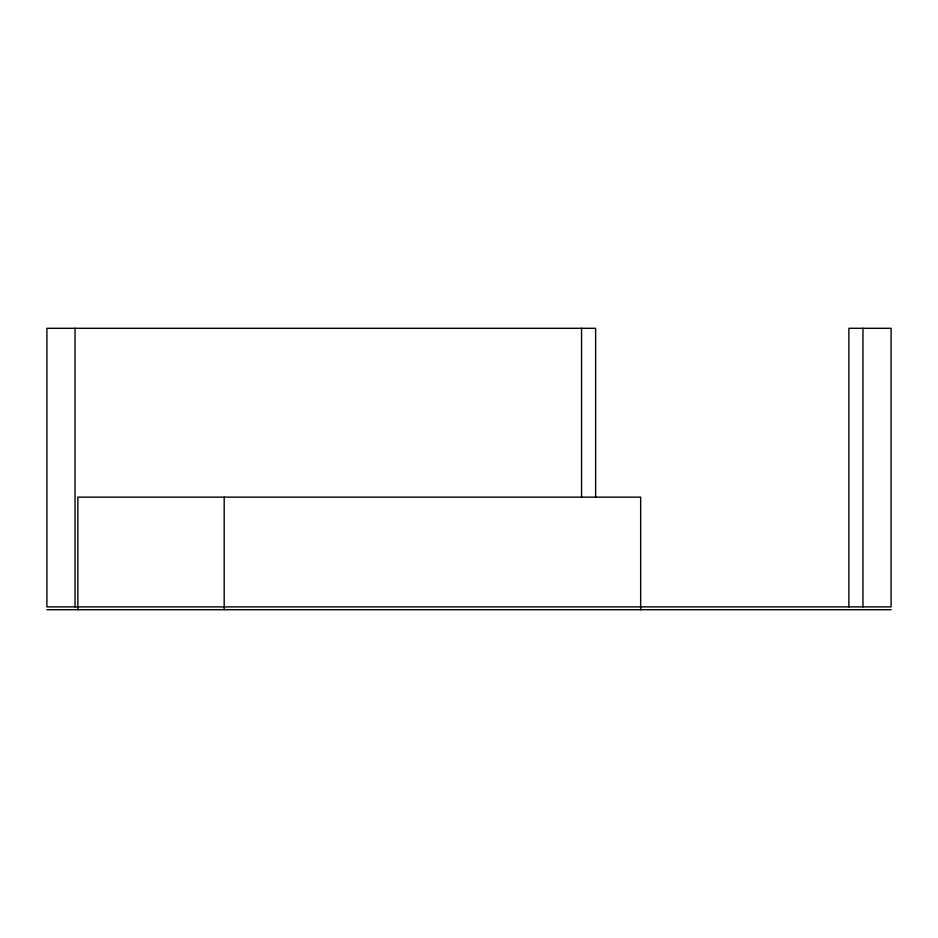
<?xml version="1.0" encoding="UTF-8"?>
<svg xmlns="http://www.w3.org/2000/svg" width="938" height="938" viewBox="0 0 938 938"><rect width="100%" height="100%" fill="white"/><g stroke="black" fill="none" stroke-linecap="round" stroke-linejoin="round"><path stroke-width="1.41" d="M46.9 609.7L891.1 609.7M862.96 328.3L862.96 606.886M848.89 606.886L848.89 328.3L891.1 328.3L891.1 606.886L46.9 606.886L46.9 328.3L595.63 328.3L595.63 497.492M640.654 609.7L640.654 497.14L77.854 497.14L77.854 609.7M581.56 328.3L581.56 497.492M224.182 497.14L224.182 609.7M75.04 328.3L75.04 606.886"/></g></svg>
